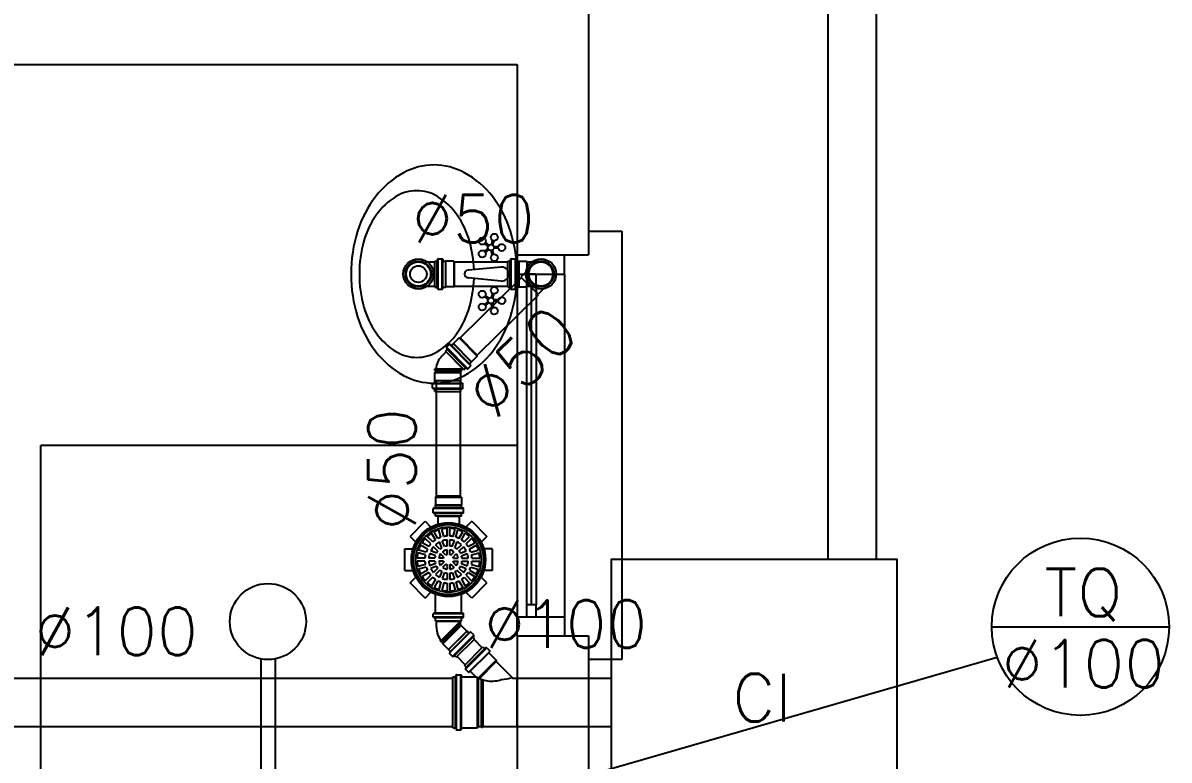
# Model space of a CAD drawing. Extents: x 241 to 398, y 106 to 179.
# Drawn here: x 252.008 to 254.414, y 125.366 to 126.914 of the extents above; entities that cross this region are included whole.
import ezdxf
from ezdxf.enums import TextEntityAlignment as Align

# ---------------------------------------------------------------- set-up
doc = ezdxf.new("R2010")
doc.units = 0
doc.layers.get('0').update_dxf_attribs({"linetype": 'CONTINUOUS'})
for name, color, linetype in [('ALVVISTA', 8, 'CONTINUOUS'), ('COTAS', 7, 'CONTINUOUS'), ('TIGRECAD', 2, 'CONTINUOUS'), ('TINTERNO', 7, 'CONTINUOUS')]:
    doc.layers.add(name, color=color, linetype=linetype)
doc.styles.add('ROMANS', font='romans.shx')

msp = doc.modelspace()

# ---------------------------------------------------------------- linework, layer by layer
for p, q in [((252.9123, 126.414, -3.35), (252.8955, 126.414, -3.35)), ((252.9123, 126.414, -3.35), (252.9123, 126.414, -3.35)), ((252.9123, 126.3598, -3.35), (252.8955, 126.3598, -3.35)), ((252.9237, 126.2527, -3.35), (252.9118, 126.241, -3.35)), ((252.9237, 126.2527, -3.35), (252.9237, 126.2527, -3.35)), ((252.9617, 126.2141, -3.35), (252.9498, 126.2023, -3.35)), ((252.8742, 125.9183, -3.35), (252.8742, 125.9183, -3.35)), ((252.8742, 125.9183, -3.35), (252.8742, 125.9015, -3.35)), ((252.9284, 125.9183, -3.35), (252.9284, 125.9015, -3.35))]:
    msp.add_line(p, q)
at = {"color": 4, "elevation": -3.35}
msp.add_lwpolyline([(253.243, 125.1872), (253.843, 125.1872), (253.843, 125.7872), (253.243, 125.7872)], close=True, dxfattribs=at)
at = {"layer": 'ALVVISTA'}
for p, q in [((253.1952, 128.2619, -3.35), (253.1952, 126.9019, -3.35)), ((253.1952, 126.9019, -3.35), (253.1952, 126.4269, -3.35)), ((251.0452, 126.8269, -3.35), (253.0452, 126.8269, -3.35)), ((253.0452, 126.8269, -3.35), (253.0452, 126.4269, -3.35)), ((253.1952, 126.4769, -3.35), (253.2652, 126.4769, -3.35)), ((253.2652, 126.4769, -3.35), (253.2652, 125.5769, -3.35)), ((252.9771, 126.4505, -3.35), (252.9847, 126.445, -3.35)), ((252.9788, 126.4529, -3.35), (252.9864, 126.4474, -3.35)), ((252.9939, 126.4578, -3.35), (252.991, 126.4489, -3.35)), ((252.9967, 126.4569, -3.35), (252.9938, 126.448, -3.35)), ((252.9771, 126.4347, -3.35), (252.9847, 126.4402, -3.35)), ((252.9788, 126.4323, -3.35), (252.9864, 126.4378, -3.35)), ((252.9939, 126.4274, -3.35), (252.991, 126.4363, -3.35)), ((252.9967, 126.4283, -3.35), (252.9938, 126.4372, -3.35)), ((253.006, 126.4441, -3.35), (252.9967, 126.4441, -3.35)), ((253.006, 126.4412, -3.35), (252.9967, 126.4412, -3.35)), ((253.0452, 126.4269, -3.35), (253.1952, 126.4269, -3.35)), ((253.0452, 126.4269, -3.35), (253.0452, 126.3869, -3.35)), ((253.1452, 126.3869, -3.35), (253.1452, 126.4269, -3.35)), ((253.0119, 126.4016, -3.35), (252.9424, 126.395, -3.35)), ((253.0118, 126.3721, -3.35), (252.9425, 126.3788, -3.35)), ((253.0452, 126.3869, -3.35), (253.0452, 125.6669, -3.35)), ((253.0452, 126.3869, -3.35), (253.1452, 126.3869, -3.35)), ((253.0652, 126.3869, -3.35), (253.0652, 126.3619, -3.35)), ((253.0852, 126.3869, -3.35), (253.0652, 126.3869, -3.35)), ((253.0852, 126.3619, -3.35), (253.0852, 126.3869, -3.35)), ((253.1452, 126.3869, -3.35), (253.1452, 125.6669, -3.35)), ((253.0652, 126.3619, -3.35), (253.0652, 125.6919, -3.35)), ((253.0652, 126.3619, -3.35), (253.0852, 126.3619, -3.35)), ((253.0752, 126.3619, -3.35), (253.0752, 125.6919, -3.35)), ((253.0852, 126.3619, -3.35), (253.0852, 125.6919, -3.35)), ((252.9771, 126.3391, -3.35), (252.9847, 126.3336, -3.35)), ((252.9771, 126.3232, -3.35), (252.9847, 126.3287, -3.35)), ((252.9788, 126.3414, -3.35), (252.9864, 126.3359, -3.35)), ((252.9939, 126.3463, -3.35), (252.991, 126.3375, -3.35)), ((252.9967, 126.3454, -3.35), (252.9938, 126.3366, -3.35)), ((253.006, 126.3326, -3.35), (252.9967, 126.3326, -3.35)), ((253.006, 126.3297, -3.35), (252.9967, 126.3297, -3.35)), ((252.9788, 126.3209, -3.35), (252.9864, 126.3264, -3.35)), ((252.9939, 126.316, -3.35), (252.991, 126.3248, -3.35)), ((252.9967, 126.3169, -3.35), (252.9938, 126.3257, -3.35)), ((252.0452, 125.2269, -3.35), (252.0452, 126.0269, -3.35)), ((253.0452, 126.0269, -3.35), (252.0452, 126.0269, -3.35)), ((253.0852, 125.6919, -3.35), (253.0652, 125.6919, -3.35)), ((253.0652, 125.6919, -3.35), (253.0652, 125.6669, -3.35)), ((253.0852, 125.6669, -3.35), (253.0852, 125.6919, -3.35)), ((253.0452, 125.6269, -3.35), (253.0452, 125.6669, -3.35)), ((253.0452, 125.6669, -3.35), (253.1452, 125.6669, -3.35)), ((253.0652, 125.6669, -3.35), (253.0852, 125.6669, -3.35)), ((253.1452, 125.6669, -3.35), (253.1452, 125.6269, -3.35)), ((253.0452, 125.6269, -3.35), (253.1952, 125.6269, -3.35)), ((253.0452, 125.6269, -3.35), (253.0452, 125.2269, -3.35)), ((253.1952, 125.6269, -3.35), (253.1952, 125.1519, -3.35)), ((252.5074, 125.5769, -3.35), (252.5074, 125.2269, -3.35)), ((252.5374, 125.5769, -3.35), (252.5374, 125.2269, -3.35)), ((253.2652, 125.5769, -3.35), (253.1952, 125.5769, -3.35))]:
    msp.add_line(p, q, dxfattribs=at)
for centre, radius in [((252.9975, 126.4642, -3.35), 0.00738), ((252.9721, 126.456, -3.35), 0.00738), ((252.9905, 126.4426, -3.35), 0.00633), ((253.0132, 126.4426, -3.35), 0.00738), ((252.9721, 126.4292, -3.35), 0.00738), ((252.9975, 126.421, -3.35), 0.00738), ((252.8382, 126.3869, -3.35), 0.0175), ((252.9721, 126.3445, -3.35), 0.00738), ((252.9975, 126.3528, -3.35), 0.00738), ((252.9905, 126.3311, -3.35), 0.00633), ((253.0132, 126.3311, -3.35), 0.00738), ((252.9721, 126.3178, -3.35), 0.00738), ((252.9975, 126.3095, -3.35), 0.00738), ((252.5224, 125.6569, -3.35), 0.08)]:
    msp.add_circle(centre, radius, dxfattribs=at)
for centre, radius, start, end in [((252.871, 126.4821, -3.35), 0.1339, 90, 118.5825), ((252.871, 126.4821, -3.35), 0.1339, 61.4175, 90), ((252.896, 126.4363, -3.35), 0.1861, 118.5825, 142.7552), ((252.8461, 126.4363, -3.35), 0.1861, 37.2448, 61.4175), ((252.9353, 126.4064, -3.35), 0.2355, 142.7552, 162.52), ((252.8608, 126.434, -3.35), 0.1351, 121.0345, 145.4554), ((252.8347, 126.4774, -3.35), 0.0845, 90, 121.0345), ((252.8347, 126.4774, -3.35), 0.0845, 58.9655, 90), ((252.8085, 126.434, -3.35), 0.1351, 34.5446, 58.9655), ((252.8067, 126.4064, -3.35), 0.2355, 17.48, 37.2448), ((252.9021, 126.4055, -3.35), 0.1854, 145.4554, 164.0842), ((252.7672, 126.4055, -3.35), 0.1854, 15.9158, 34.5446), ((252.9972, 126.3869, -3.35), 0.3004, 162.52, 180), ((252.7448, 126.3869, -3.35), 0.3004, 360, 17.48), ((252.9675, 126.3869, -3.35), 0.2533, 164.0842, 180), ((252.7018, 126.3869, -3.35), 0.2533, 2.1022, 15.9158), ((253.0132, 126.3869, -3.35), 0.0148, 264.4166, 95.8913), ((252.9972, 126.3869, -3.35), 0.3004, 180, 197.48), ((252.9675, 126.3869, -3.35), 0.2533, 180, 195.9158), ((252.9432, 126.3869, -3.35), 0.00813, 95.4287, 264.7356), ((252.7018, 126.3869, -3.35), 0.2533, 344.0842, 357.8978), ((252.7448, 126.3869, -3.35), 0.3004, 342.52, 0), ((252.9021, 126.3682, -3.35), 0.1854, 195.9158, 214.5446), ((252.7672, 126.3682, -3.35), 0.1854, 325.4554, 344.0842), ((252.9353, 126.3674, -3.35), 0.2355, 197.48, 217.2448), ((252.8067, 126.3674, -3.35), 0.2355, 322.7552, 342.52), ((252.8608, 126.3398, -3.35), 0.1351, 214.5446, 238.9655), ((252.8085, 126.3398, -3.35), 0.1351, 301.0345, 325.4554), ((252.896, 126.3375, -3.35), 0.1861, 217.2448, 241.4175), ((252.8347, 126.2963, -3.35), 0.0845, 238.9655, 270), ((252.8347, 126.2963, -3.35), 0.0845, 270, 301.0345), ((252.8461, 126.3375, -3.35), 0.1861, 298.5825, 322.7552), ((252.871, 126.2916, -3.35), 0.1339, 241.4175, 270), ((252.871, 126.2916, -3.35), 0.1339, 270, 298.5825)]:
    msp.add_arc(centre, radius, start, end, dxfattribs=at)
at = {"layer": 'COTAS', "color": 1}
for p, q in [((254.0419, 125.6461), (254.4142, 125.6461)), ((252.9952, 125.2769, -3.35), (254.0531, 125.5823))]:
    msp.add_line(p, q, dxfattribs=at)
msp.add_circle((254.228, 125.6461), 0.1862, dxfattribs=at)
at = {"layer": 'TIGRECAD'}
for p, q in [((253.6978, 131.1572, -3.35), (253.6978, 125.7872, -3.35)), ((253.7994, 131.1572, -3.35), (253.7994, 125.7872, -3.35)), ((252.8574, 126.4122, -3.35), (252.8725, 126.4122, -3.35)), ((252.8725, 126.3595, -3.35), (252.8725, 126.4142, -3.35)), ((252.8725, 126.4142, -3.35), (252.8769, 126.4142, -3.35)), ((252.8786, 126.4179, -3.35), (252.8778, 126.415, -3.35)), ((252.8796, 126.4187, -3.35), (252.8884, 126.4187, -3.35)), ((252.8796, 126.3561, -3.35), (252.8796, 126.4177, -3.35)), ((252.8884, 126.3561, -3.35), (252.8884, 126.4177, -3.35)), ((252.8894, 126.4178, -3.35), (252.8896, 126.4151, -3.35)), ((252.8906, 126.4142, -3.35), (252.8953, 126.4142, -3.35)), ((252.8953, 126.4142, -3.35), (252.8955, 126.414, -3.35)), ((252.9123, 126.414, -3.35), (252.914, 126.4122, -3.35)), ((252.914, 126.4122, -3.35), (253.0257, 126.4122, -3.35)), ((252.914, 126.3615, -3.35), (252.914, 126.4122, -3.35)), ((253.0257, 126.3595, -3.35), (253.0257, 126.4142, -3.35)), ((253.0257, 126.4142, -3.35), (253.0301, 126.4142, -3.35)), ((253.0318, 126.4179, -3.35), (253.031, 126.415, -3.35)), ((253.0328, 126.4187, -3.35), (253.0416, 126.4187, -3.35)), ((253.0328, 126.3561, -3.35), (253.0328, 126.4177, -3.35)), ((253.0423, 126.3561, -3.35), (253.0423, 126.4177, -3.35)), ((253.0426, 126.4178, -3.35), (253.0428, 126.4151, -3.35)), ((253.0438, 126.4142, -3.35), (253.0485, 126.4142, -3.35)), ((253.0485, 126.4142, -3.35), (253.0487, 126.414, -3.35)), ((253.0487, 126.414, -3.35), (253.0655, 126.414, -3.35)), ((253.0487, 126.414, -3.35), (253.0487, 126.3597, -3.35)), ((253.0655, 126.414, -3.35), (253.0655, 126.3597, -3.35)), ((253.0655, 126.414, -3.35), (253.0673, 126.4122, -3.35)), ((253.0673, 126.4122, -3.35), (253.0957, 126.4122, -3.35)), ((252.926, 126.2529, -3.35), (253.0548, 126.3796, -3.35)), ((253.0642, 126.3912, -3.35), (253.0535, 126.3805, -3.35)), ((252.8574, 126.3615, -3.35), (252.8725, 126.3615, -3.35)), ((252.8725, 126.3595, -3.35), (252.8769, 126.3595, -3.35)), ((252.8786, 126.3558, -3.35), (252.8778, 126.3588, -3.35)), ((252.8796, 126.3551, -3.35), (252.8884, 126.3551, -3.35)), ((252.8894, 126.356, -3.35), (252.8896, 126.3586, -3.35)), ((252.8906, 126.3595, -3.35), (252.8953, 126.3595, -3.35)), ((252.8953, 126.3595, -3.35), (252.8955, 126.3598, -3.35)), ((252.9123, 126.3598, -3.35), (252.914, 126.3615, -3.35)), ((252.914, 126.3615, -3.35), (253.0257, 126.3615, -3.35)), ((253.0257, 126.3595, -3.35), (253.0301, 126.3595, -3.35)), ((253.0318, 126.3558, -3.35), (253.031, 126.3588, -3.35)), ((253.0328, 126.3551, -3.35), (253.0416, 126.3551, -3.35)), ((253.0426, 126.356, -3.35), (253.0428, 126.3586, -3.35)), ((253.0438, 126.3595, -3.35), (253.0485, 126.3595, -3.35)), ((253.0485, 126.3595, -3.35), (253.0487, 126.3597, -3.35)), ((253.0487, 126.3597, -3.35), (253.0655, 126.3597, -3.35)), ((253.0655, 126.3597, -3.35), (253.0673, 126.3615, -3.35)), ((253.0673, 126.3615, -3.35), (253.0957, 126.3615, -3.35)), ((253.1001, 126.3554, -3.35), (253.0894, 126.3447, -3.35)), ((252.9616, 126.2168, -3.35), (253.0903, 126.3435, -3.35)), ((252.897, 126.232, -3.35), (252.8985, 126.2293, -3.35)), ((252.8971, 126.2332, -3.35), (252.9034, 126.2393, -3.35)), ((252.941, 126.1885, -3.35), (252.8978, 126.2325, -3.35)), ((252.9473, 126.1947, -3.35), (252.9041, 126.2386, -3.35)), ((252.9047, 126.2394, -3.35), (252.9067, 126.2377, -3.35)), ((252.9081, 126.2377, -3.35), (252.9114, 126.241, -3.35)), ((252.9114, 126.241, -3.35), (252.9118, 126.241, -3.35)), ((252.9237, 126.2527, -3.35), (252.9262, 126.2527, -3.35)), ((252.9617, 126.2166, -3.35), (252.9262, 126.2527, -3.35)), ((252.8876, 126.2147, -3.35), (252.8965, 126.2235, -3.35)), ((252.8952, 126.225, -3.35), (252.8983, 126.2281, -3.35)), ((252.9336, 126.186, -3.35), (252.8952, 126.225, -3.35)), ((252.9617, 126.2141, -3.35), (252.9617, 126.2166, -3.35)), ((252.8745, 126.1877, -3.35), (252.873, 126.1876, -3.35)), ((252.873, 126.1846, -3.35), (252.873, 126.1876, -3.35)), ((252.873, 126.1876, -3.35), (252.9294, 126.1876, -3.35)), ((252.8745, 126.1845, -3.35), (252.873, 126.1846, -3.35)), ((252.873, 126.1846, -3.35), (252.9265, 126.1846, -3.35)), ((252.8745, 126.1819, -3.35), (252.8745, 126.1845, -3.35)), ((252.9265, 126.1846, -3.35), (252.9294, 126.1876, -3.35)), ((252.9265, 126.1846, -3.35), (252.9292, 126.1845, -3.35)), ((252.9266, 126.1819, -3.35), (252.9323, 126.1876, -3.35)), ((252.9294, 126.1876, -3.35), (252.9322, 126.1877, -3.35)), ((252.9336, 126.186, -3.35), (252.9367, 126.1891, -3.35)), ((252.9405, 126.1877, -3.35), (252.9379, 126.1892, -3.35)), ((252.9417, 126.1878, -3.35), (252.948, 126.194, -3.35)), ((252.9464, 126.1987, -3.35), (252.9498, 126.202, -3.35)), ((252.948, 126.1953, -3.35), (252.9464, 126.1974, -3.35)), ((252.9498, 126.202, -3.35), (252.9498, 126.2023, -3.35)), ((252.8725, 126.1631, -3.35), (252.8727, 126.1633, -3.35)), ((252.8725, 126.1584, -3.35), (252.8725, 126.1631, -3.35)), ((252.8727, 126.1801, -3.35), (252.8745, 126.1819, -3.35)), ((252.8727, 126.1633, -3.35), (252.8727, 126.1801, -3.35)), ((252.8727, 126.1801, -3.35), (252.927, 126.1801, -3.35)), ((252.8759, 125.92, -3.35), (252.8759, 126.1637, -3.35)), ((252.927, 126.1801, -3.35), (252.9266, 126.1805, -3.35)), ((252.9266, 125.92, -3.35), (252.9266, 126.1637, -3.35)), ((252.927, 126.1633, -3.35), (252.927, 126.1801, -3.35)), ((252.9272, 126.1631, -3.35), (252.927, 126.1633, -3.35)), ((252.9272, 126.1584, -3.35), (252.9272, 126.1631, -3.35)), ((252.868, 126.1474, -3.35), (252.868, 126.1562, -3.35)), ((252.8688, 126.1465, -3.35), (252.8717, 126.1457, -3.35)), ((252.8689, 126.1572, -3.35), (252.8715, 126.1574, -3.35)), ((252.869, 126.1569, -3.35), (252.9306, 126.1569, -3.35)), ((252.869, 126.1474, -3.35), (252.9306, 126.1474, -3.35)), ((252.8725, 126.1404, -3.35), (252.8725, 126.1447, -3.35)), ((252.8725, 126.1404, -3.35), (252.9272, 126.1404, -3.35)), ((252.9272, 126.1404, -3.35), (252.9272, 126.1447, -3.35)), ((252.9309, 126.1465, -3.35), (252.9279, 126.1457, -3.35)), ((252.9307, 126.1572, -3.35), (252.9281, 126.1574, -3.35)), ((252.9316, 126.1474, -3.35), (252.9316, 126.1562, -3.35)), ((252.8742, 125.9183, -3.35), (252.8759, 125.92, -3.35)), ((252.9266, 125.92, -3.35), (252.8759, 125.92, -3.35)), ((252.9284, 125.9183, -3.35), (252.9266, 125.92, -3.35)), ((252.8695, 125.8856, -3.35), (252.8695, 125.8944, -3.35)), ((252.8704, 125.8954, -3.35), (252.873, 125.8956, -3.35)), ((252.9321, 125.8944, -3.35), (252.8705, 125.8944, -3.35)), ((252.8739, 125.9013, -3.35), (252.8742, 125.9015, -3.35)), ((252.8739, 125.8966, -3.35), (252.8739, 125.9013, -3.35)), ((252.9286, 125.9013, -3.35), (252.9284, 125.9015, -3.35)), ((252.9286, 125.8966, -3.35), (252.9286, 125.9013, -3.35)), ((252.9322, 125.8954, -3.35), (252.9295, 125.8956, -3.35)), ((252.9331, 125.8856, -3.35), (252.9331, 125.8944, -3.35)), ((252.8702, 125.8847, -3.35), (252.8732, 125.8839, -3.35)), ((252.9321, 125.8856, -3.35), (252.8705, 125.8856, -3.35)), ((252.8739, 125.8785, -3.35), (252.8739, 125.8829, -3.35)), ((252.9286, 125.8785, -3.35), (252.8739, 125.8785, -3.35)), ((252.8788, 125.8785, -3.35), (252.9238, 125.8785, -3.35)), ((252.8788, 125.8785, -3.35), (252.8788, 125.8614, -3.35)), ((252.9238, 125.8785, -3.35), (252.9238, 125.8614, -3.35)), ((252.9286, 125.8785, -3.35), (252.9286, 125.8829, -3.35)), ((252.9323, 125.8847, -3.35), (252.9294, 125.8839, -3.35)), ((252.8207, 125.8358, -3.35), (252.8525, 125.8676, -3.35)), ((252.8525, 125.8676, -3.35), (252.8646, 125.8555, -3.35)), ((252.9501, 125.8676, -3.35), (252.938, 125.8555, -3.35)), ((252.9501, 125.8676, -3.35), (252.9819, 125.8358, -3.35)), ((252.8207, 125.8358, -3.35), (252.8328, 125.8237, -3.35)), ((252.9819, 125.8358, -3.35), (252.9698, 125.8237, -3.35)), ((252.8098, 125.7645, -3.35), (252.8098, 125.8095, -3.35)), ((252.8098, 125.8095, -3.35), (252.8269, 125.8095, -3.35)), ((252.9928, 125.8095, -3.35), (252.9757, 125.8095, -3.35)), ((252.9928, 125.8095, -3.35), (252.9928, 125.7645, -3.35)), ((252.8098, 125.7645, -3.35), (252.8269, 125.7645, -3.35)), ((252.8207, 125.7382, -3.35), (252.8328, 125.7504, -3.35)), ((252.9819, 125.7382, -3.35), (252.9698, 125.7504, -3.35)), ((252.9928, 125.7645, -3.35), (252.9757, 125.7645, -3.35)), ((252.8525, 125.7064, -3.35), (252.8207, 125.7382, -3.35)), ((252.9819, 125.7382, -3.35), (252.9501, 125.7064, -3.35)), ((252.8525, 125.7064, -3.35), (252.8646, 125.7185, -3.35)), ((252.8739, 125.6756, -3.35), (252.8739, 125.7143, -3.35)), ((252.9286, 125.6756, -3.35), (252.9286, 125.7143, -3.35)), ((252.9501, 125.7064, -3.35), (252.938, 125.7185, -3.35)), ((252.8695, 125.6665, -3.35), (252.8695, 125.6734, -3.35)), ((252.8739, 125.6645, -3.35), (252.8702, 125.6655, -3.35)), ((252.873, 125.6746, -3.35), (252.8704, 125.6744, -3.35)), ((252.9321, 125.6734, -3.35), (252.8705, 125.6734, -3.35)), ((252.9321, 125.6665, -3.35), (252.8705, 125.6665, -3.35)), ((252.8739, 125.6575, -3.35), (252.8739, 125.6645, -3.35)), ((252.8739, 125.6575, -3.35), (252.9286, 125.6575, -3.35)), ((252.8759, 125.6451, -3.35), (252.8759, 125.6575, -3.35)), ((252.8847, 125.6156, -3.35), (252.9246, 125.6555, -3.35)), ((252.9246, 125.6555, -3.35), (252.9265, 125.6575, -3.35)), ((252.9246, 125.6513, -3.35), (252.9246, 125.6555, -3.35)), ((252.9266, 125.6495, -3.35), (252.9266, 125.6575, -3.35)), ((252.9286, 125.6645, -3.35), (252.9323, 125.6655, -3.35)), ((252.9286, 125.6575, -3.35), (252.9286, 125.6645, -3.35)), ((252.9295, 125.6746, -3.35), (252.9322, 125.6744, -3.35)), ((252.9331, 125.6665, -3.35), (252.9331, 125.6734, -3.35)), ((252.8868, 125.6135, -3.35), (252.9246, 125.6513, -3.35)), ((252.8898, 125.6101, -3.35), (252.9282, 125.6485, -3.35)), ((252.9036, 125.5911, -3.35), (252.9471, 125.6347, -3.35)), ((252.9246, 125.6513, -3.35), (252.9266, 125.6532, -3.35)), ((252.9282, 125.6485, -3.35), (252.9276, 125.6485, -3.35)), ((252.94, 125.6366, -3.35), (252.9282, 125.6485, -3.35)), ((252.9403, 125.6366, -3.35), (252.94, 125.6366, -3.35)), ((252.9436, 125.6333, -3.35), (252.9403, 125.6366, -3.35)), ((252.947, 125.6349, -3.35), (252.945, 125.6332, -3.35)), ((252.9545, 125.6287, -3.35), (252.9483, 125.6348, -3.35)), ((252.8857, 125.6167, -3.35), (252.8847, 125.6156, -3.35)), ((252.8868, 125.6135, -3.35), (252.8847, 125.6156, -3.35)), ((252.8879, 125.6144, -3.35), (252.8868, 125.6135, -3.35)), ((252.8898, 125.6126, -3.35), (252.8879, 125.6144, -3.35)), ((252.8898, 125.6101, -3.35), (252.8898, 125.6126, -3.35)), ((252.9016, 125.5982, -3.35), (252.8898, 125.6101, -3.35)), ((252.9103, 125.5844, -3.35), (252.9538, 125.6279, -3.35)), ((252.9177, 125.5818, -3.35), (252.9564, 125.6205, -3.35)), ((252.9547, 125.6274, -3.35), (252.9532, 125.6248, -3.35)), ((252.9564, 125.6205, -3.35), (252.9533, 125.6236, -3.35)), ((252.9551, 125.6192, -3.35), (252.9723, 125.602, -3.35)), ((252.9016, 125.5979, -3.35), (252.9016, 125.5982, -3.35)), ((252.9049, 125.5946, -3.35), (252.9016, 125.5979, -3.35)), ((252.9033, 125.5912, -3.35), (252.905, 125.5932, -3.35)), ((252.9096, 125.5837, -3.35), (252.9034, 125.5899, -3.35)), ((252.9108, 125.5835, -3.35), (252.9134, 125.5851, -3.35)), ((252.9177, 125.5818, -3.35), (252.9146, 125.5849, -3.35)), ((252.9193, 125.5834, -3.35), (252.9364, 125.5662, -3.35)), ((252.935, 125.5648, -3.35), (252.9737, 125.6035, -3.35)), ((252.9376, 125.5573, -3.35), (252.9812, 125.6009, -3.35)), ((252.9443, 125.5506, -3.35), (252.9879, 125.5942, -3.35)), ((252.9737, 125.6035, -3.35), (252.9768, 125.6004, -3.35)), ((252.9807, 125.6018, -3.35), (252.978, 125.6002, -3.35)), ((252.9819, 125.6016, -3.35), (252.9881, 125.5954, -3.35)), ((252.9881, 125.5941, -3.35), (252.9864, 125.592, -3.35)), ((252.9865, 125.5907, -3.35), (253.0017, 125.5755, -3.35)), ((252.935, 125.5648, -3.35), (252.9381, 125.5617, -3.35)), ((252.9367, 125.5578, -3.35), (252.9383, 125.5605, -3.35)), ((253.0017, 125.5755, -3.35), (252.964, 125.5378, -3.35)), ((253.0017, 125.5755, -3.35), (253.0017, 125.5727, -3.35)), ((253.0017, 125.5727, -3.35), (253.0363, 125.538, -3.35)), ((251.6535, 125.538, -3.35), (252.9107, 125.538, -3.35)), ((252.9107, 125.434, -3.35), (252.9107, 125.5405, -3.35)), ((252.9107, 125.5405, -3.35), (252.9152, 125.5405, -3.35)), ((252.9169, 125.5442, -3.35), (252.9162, 125.5412, -3.35)), ((252.9179, 125.5449, -3.35), (252.9274, 125.5449, -3.35)), ((252.9179, 125.4306, -3.35), (252.9179, 125.5439, -3.35)), ((252.9274, 125.4306, -3.35), (252.9274, 125.5439, -3.35)), ((252.9284, 125.544, -3.35), (252.9286, 125.5414, -3.35)), ((252.9296, 125.5405, -3.35), (252.9569, 125.5405, -3.35)), ((252.9369, 125.5566, -3.35), (252.9431, 125.5504, -3.35)), ((252.9444, 125.5504, -3.35), (252.9465, 125.5521, -3.35)), ((252.9478, 125.552, -3.35), (252.9576, 125.5422, -3.35)), ((252.9614, 125.539, -3.35), (252.9614, 125.434, -3.35)), ((252.9701, 125.5352, -3.35), (252.9701, 125.4364, -3.35)), ((252.9702, 125.5352, -3.35), (252.9702, 125.4349, -3.35)), ((252.9731, 125.5342, -3.35), (252.9731, 125.4349, -3.35)), ((252.9733, 125.5341, -3.35), (252.9733, 125.4364, -3.35)), ((253.0363, 125.538, -3.35), (253.0452, 125.538, -3.35)), ((253.0452, 125.538, -3.35), (253.243, 125.538, -3.35)), ((251.6535, 125.4364, -3.35), (252.9107, 125.4364, -3.35)), ((252.9107, 125.434, -3.35), (252.9152, 125.434, -3.35)), ((252.9169, 125.4303, -3.35), (252.9162, 125.4333, -3.35)), ((252.9179, 125.4296, -3.35), (252.9274, 125.4296, -3.35)), ((252.9284, 125.4305, -3.35), (252.9286, 125.4331, -3.35)), ((252.9296, 125.434, -3.35), (252.9614, 125.434, -3.35)), ((252.9614, 125.434, -3.35), (252.9639, 125.4364, -3.35)), ((252.9639, 125.4364, -3.35), (252.9701, 125.4364, -3.35)), ((252.9701, 125.4364, -3.35), (252.9702, 125.4349, -3.35)), ((252.9702, 125.4349, -3.35), (252.9731, 125.4349, -3.35)), ((252.9733, 125.4364, -3.35), (252.9731, 125.4349, -3.35)), ((252.9733, 125.4364, -3.35), (253.0452, 125.4364, -3.35)), ((253.0452, 125.4364, -3.35), (253.243, 125.4364, -3.35))]:
    msp.add_line(p, q, dxfattribs=at)
at = {"layer": 'TIGRECAD', "elevation": -3.35}
msp.add_lwpolyline([(253.0355, 125.5385, -0.013476), (253.0123, 125.5343, -0.106485), (252.9841, 125.5315, -0.09207), (252.9578, 125.541, -0.112954)], format="xyb", dxfattribs=at)
at = {"layer": 'TIGRECAD'}
for centre, radius in [((252.8382, 126.3869, -3.35), 0.0318), ((252.8382, 126.3869, -3.35), 0.0274), ((253.0957, 126.3869, -3.35), 0.0318), ((253.0957, 126.3869, -3.35), 0.0274), ((252.9013, 125.787, -3.35), 0.0777)]:
    msp.add_circle(centre, radius, dxfattribs=at)
for centre, radius, start, end in [((252.8769, 126.4152, -3.35), 0.001, 270, 345), ((252.8796, 126.4177, -3.35), 0.001, 90, 165), ((252.8884, 126.4177, -3.35), 0.001, 5, 90), ((252.8906, 126.4152, -3.35), 0.001, 185, 270), ((253.0301, 126.4152, -3.35), 0.001, 270, 345), ((253.0328, 126.4177, -3.35), 0.001, 90, 165), ((253.0416, 126.4177, -3.35), 0.001, 5, 90), ((253.0438, 126.4152, -3.35), 0.001, 185, 270), ((253.0957, 126.3869, -3.35), 0.0254, 270, 90), ((252.8769, 126.3585, -3.35), 0.001, 15, 90), ((252.8796, 126.3561, -3.35), 0.001, 195, 270), ((252.8884, 126.3561, -3.35), 0.001, 270, 355), ((252.8906, 126.3585, -3.35), 0.001, 90, 175), ((253.0301, 126.3585, -3.35), 0.001, 15, 90), ((253.0328, 126.3561, -3.35), 0.001, 195, 270), ((253.0416, 126.3561, -3.35), 0.001, 270, 355), ((253.0438, 126.3585, -3.35), 0.001, 90, 175), ((252.8978, 126.2325, -3.35), 0.001, 134.5305, 209.5305), ((252.9041, 126.2386, -3.35), 0.001, 49.5305, 134.5305), ((252.9074, 126.2384, -3.35), 0.001, 229.5305, 314.5305), ((252.9214, 126.1815, -3.35), 0.0473, 135.4442, 172.3977), ((252.8976, 126.2288, -3.35), 0.001, 314.5305, 29.5305), ((252.9374, 126.1884, -3.35), 0.001, 59.5305, 134.5305), ((252.941, 126.1885, -3.35), 0.001, 239.5305, 314.5305), ((252.9471, 126.198, -3.35), 0.001, 134.5305, 219.5305), ((252.9473, 126.1947, -3.35), 0.001, 314.5305, 39.5305), ((252.9273, 126.1812, -3.35), 0.001, 135, 225), ((252.869, 126.1562, -3.35), 0.001, 95, 180), ((252.869, 126.1474, -3.35), 0.001, 180, 255), ((252.8715, 126.1584, -3.35), 0.001, 275, 360), ((252.8715, 126.1447, -3.35), 0.001, 360, 75), ((252.9282, 126.1584, -3.35), 0.001, 180, 265), ((252.9282, 126.1447, -3.35), 0.001, 105, 180), ((252.9306, 126.1562, -3.35), 0.001, 360, 85), ((252.9306, 126.1474, -3.35), 0.001, 285, 360), ((252.8705, 125.8944, -3.35), 0.001, 95, 180), ((252.8729, 125.8966, -3.35), 0.001, 275, 0), ((252.9296, 125.8966, -3.35), 0.001, 180, 265), ((252.9321, 125.8944, -3.35), 0.001, 0, 85), ((252.8705, 125.8856, -3.35), 0.001, 180, 255), ((252.8729, 125.8829, -3.35), 0.001, 0, 75), ((252.9296, 125.8829, -3.35), 0.001, 105, 180), ((252.9321, 125.8856, -3.35), 0.001, 285, 360), ((252.8705, 125.6734, -3.35), 0.001, 95, 180), ((252.8705, 125.6665, -3.35), 0.001, 180, 255), ((252.8729, 125.6756, -3.35), 0.001, 275, 0), ((252.8729, 125.6638, -3.35), 0.001, 0, 75), ((252.9296, 125.6756, -3.35), 0.001, 180, 265), ((252.9296, 125.6638, -3.35), 0.001, 105, 180), ((252.9321, 125.6734, -3.35), 0.001, 0, 85), ((252.9321, 125.6665, -3.35), 0.001, 285, 0), ((252.9232, 125.6455, -3.35), 0.0473, 180.4442, 217.3977), ((252.9276, 125.6495, -3.35), 0.001, 180, 270), ((252.9443, 125.634, -3.35), 0.001, 225, 310), ((252.9476, 125.6341, -3.35), 0.001, 45, 130), ((252.954, 125.6243, -3.35), 0.001, 150, 225), ((252.9538, 125.6279, -3.35), 0.001, 330, 45), ((252.9041, 125.5906, -3.35), 0.001, 140, 225), ((252.9042, 125.5939, -3.35), 0.001, 320, 45), ((252.9103, 125.5844, -3.35), 0.001, 225, 300), ((252.9139, 125.5842, -3.35), 0.001, 45, 120), ((252.9775, 125.6011, -3.35), 0.001, 225, 300), ((252.9812, 125.6009, -3.35), 0.001, 45, 120), ((252.9872, 125.5914, -3.35), 0.001, 140, 225), ((252.9874, 125.5947, -3.35), 0.001, 320, 45), ((252.9376, 125.5573, -3.35), 0.001, 150, 225), ((252.9374, 125.561, -3.35), 0.001, 330, 45), ((252.9152, 125.5415, -3.35), 0.001, 270, 345), ((252.9179, 125.5439, -3.35), 0.001, 90, 165), ((252.9274, 125.5439, -3.35), 0.001, 5, 90), ((252.9296, 125.5415, -3.35), 0.001, 185, 270), ((252.9438, 125.5511, -3.35), 0.001, 225, 310), ((252.9471, 125.5513, -3.35), 0.001, 45, 130), ((252.9569, 125.5415, -3.35), 0.001, 270, 45), ((253.0363, 125.539, -3.35), 0.001, 214.2682, 270), ((252.9152, 125.433, -3.35), 0.001, 15, 90), ((252.9179, 125.4306, -3.35), 0.001, 195, 270), ((252.9274, 125.4306, -3.35), 0.001, 270, 355), ((252.9296, 125.433, -3.35), 0.001, 90, 175)]:
    msp.add_arc(centre, radius, start, end, dxfattribs=at)
at = {"layer": 'TINTERNO'}
for p, q in [((252.8725, 126.3615, -3.35), (252.8725, 126.4122, -3.35)), ((252.8776, 126.3595, -3.35), (252.8776, 126.4142, -3.35)), ((252.8897, 126.3595, -3.35), (252.8897, 126.4142, -3.35)), ((252.8953, 126.4142, -3.35), (252.8953, 126.3595, -3.35)), ((252.8955, 126.3598, -3.35), (252.8955, 126.414, -3.35)), ((252.9123, 126.414, -3.35), (252.9123, 126.3598, -3.35)), ((253.0308, 126.3595, -3.35), (253.0308, 126.4142, -3.35)), ((253.0429, 126.3595, -3.35), (253.0429, 126.4142, -3.35)), ((253.0485, 126.4142, -3.35), (253.0485, 126.3595, -3.35)), ((253.0673, 126.4122, -3.35), (253.0673, 126.3615, -3.35)), ((253.0535, 126.3805, -3.35), (253.0894, 126.3447, -3.35)), ((252.9458, 126.1981, -3.35), (252.9074, 126.2371, -3.35)), ((252.9114, 126.241, -3.35), (252.9498, 126.202, -3.35)), ((252.9498, 126.2023, -3.35), (252.9118, 126.241, -3.35)), ((252.9237, 126.2527, -3.35), (252.9617, 126.2141, -3.35)), ((252.9323, 126.1876, -3.35), (252.8965, 126.2235, -3.35)), ((252.9372, 126.1896, -3.35), (252.8988, 126.2286, -3.35)), ((252.8745, 126.1877, -3.35), (252.9322, 126.1877, -3.35)), ((252.8745, 126.1845, -3.35), (252.9292, 126.1845, -3.35)), ((252.8725, 126.1631, -3.35), (252.9272, 126.1631, -3.35)), ((252.8727, 126.1633, -3.35), (252.927, 126.1633, -3.35)), ((252.8745, 126.1819, -3.35), (252.9266, 126.1819, -3.35)), ((252.8725, 126.1575, -3.35), (252.9272, 126.1575, -3.35)), ((252.8725, 126.1455, -3.35), (252.9272, 126.1455, -3.35)), ((252.8742, 125.9183, -3.35), (252.9284, 125.9183, -3.35)), ((252.8739, 125.9013, -3.35), (252.9286, 125.9013, -3.35)), ((252.9286, 125.8957, -3.35), (252.8739, 125.8957, -3.35)), ((252.9284, 125.9015, -3.35), (252.8742, 125.9015, -3.35)), ((252.9286, 125.8837, -3.35), (252.8739, 125.8837, -3.35)), ((252.8856, 125.834, -3.35), (252.8814, 125.8498, -3.35)), ((252.8914, 125.8355, -3.35), (252.8872, 125.8513, -3.35)), ((252.8983, 125.8364, -3.35), (252.8983, 125.8528, -3.35)), ((252.9043, 125.8364, -3.35), (252.9043, 125.8528, -3.35)), ((252.9112, 125.8355, -3.35), (252.9154, 125.8513, -3.35)), ((252.917, 125.834, -3.35), (252.9212, 125.8498, -3.35)), ((252.86, 125.8143, -3.35), (252.8459, 125.8225, -3.35)), ((252.8642, 125.8199, -3.35), (252.8527, 125.8314, -3.35)), ((252.8685, 125.8241, -3.35), (252.8569, 125.8356, -3.35)), ((252.874, 125.8283, -3.35), (252.8658, 125.8425, -3.35)), ((252.8792, 125.8313, -3.35), (252.871, 125.8455, -3.35)), ((252.8877, 125.8121, -3.35), (252.8827, 125.8241, -3.35)), ((252.8932, 125.8144, -3.35), (252.8882, 125.8264, -3.35)), ((252.8983, 125.8154, -3.35), (252.8983, 125.8284, -3.35)), ((252.9043, 125.8154, -3.35), (252.9043, 125.8284, -3.35)), ((252.9094, 125.8144, -3.35), (252.9143, 125.8264, -3.35)), ((252.9149, 125.8121, -3.35), (252.9199, 125.8241, -3.35)), ((252.9234, 125.8313, -3.35), (252.9315, 125.8455, -3.35)), ((252.9286, 125.8283, -3.35), (252.9367, 125.8425, -3.35)), ((252.9341, 125.8241, -3.35), (252.9456, 125.8356, -3.35)), ((252.9383, 125.8199, -3.35), (252.9499, 125.8314, -3.35)), ((252.9426, 125.8143, -3.35), (252.9567, 125.8225, -3.35)), ((252.8528, 125.7969, -3.35), (252.837, 125.8012, -3.35)), ((252.8543, 125.8027, -3.35), (252.8386, 125.8069, -3.35)), ((252.857, 125.8091, -3.35), (252.8429, 125.8173, -3.35)), ((252.8739, 125.7951, -3.35), (252.8619, 125.8001, -3.35)), ((252.8762, 125.8007, -3.35), (252.8642, 125.8056, -3.35)), ((252.8791, 125.805, -3.35), (252.8699, 125.8142, -3.35)), ((252.8834, 125.8092, -3.35), (252.8741, 125.8184, -3.35)), ((252.8917, 125.7924, -3.35), (252.8848, 125.7993, -3.35)), ((252.8959, 125.7966, -3.35), (252.8891, 125.8035, -3.35)), ((252.8983, 125.7976, -3.35), (252.8983, 125.8073, -3.35)), ((252.9043, 125.7976, -3.35), (252.9043, 125.8073, -3.35)), ((252.9066, 125.7966, -3.35), (252.9135, 125.8035, -3.35)), ((252.9109, 125.7924, -3.35), (252.9177, 125.7993, -3.35)), ((252.9192, 125.8092, -3.35), (252.9284, 125.8184, -3.35)), ((252.9234, 125.805, -3.35), (252.9327, 125.8142, -3.35)), ((252.9263, 125.8007, -3.35), (252.9384, 125.8056, -3.35)), ((252.9286, 125.7951, -3.35), (252.9407, 125.8001, -3.35)), ((252.9456, 125.8091, -3.35), (252.9597, 125.8173, -3.35)), ((252.9482, 125.8027, -3.35), (252.964, 125.8069, -3.35)), ((252.9498, 125.7969, -3.35), (252.9655, 125.8012, -3.35)), ((252.8519, 125.79, -3.35), (252.8355, 125.79, -3.35)), ((252.8519, 125.784, -3.35), (252.8355, 125.784, -3.35)), ((252.8528, 125.7771, -3.35), (252.837, 125.7729, -3.35)), ((252.8729, 125.79, -3.35), (252.8599, 125.79, -3.35)), ((252.8729, 125.784, -3.35), (252.8599, 125.784, -3.35)), ((252.8739, 125.779, -3.35), (252.8619, 125.774, -3.35)), ((252.8907, 125.79, -3.35), (252.881, 125.79, -3.35)), ((252.8907, 125.784, -3.35), (252.881, 125.784, -3.35)), ((252.8917, 125.7817, -3.35), (252.8848, 125.7748, -3.35)), ((252.8959, 125.7774, -3.35), (252.8891, 125.7706, -3.35)), ((252.8983, 125.7765, -3.35), (252.8983, 125.7668, -3.35)), ((252.9043, 125.7765, -3.35), (252.9043, 125.7668, -3.35)), ((252.9066, 125.7774, -3.35), (252.9135, 125.7706, -3.35)), ((252.9109, 125.7817, -3.35), (252.9177, 125.7748, -3.35)), ((252.9119, 125.79, -3.35), (252.9216, 125.79, -3.35)), ((252.9119, 125.784, -3.35), (252.9216, 125.784, -3.35)), ((252.9286, 125.779, -3.35), (252.9407, 125.774, -3.35)), ((252.9296, 125.79, -3.35), (252.9427, 125.79, -3.35)), ((252.9296, 125.784, -3.35), (252.9427, 125.784, -3.35)), ((252.9498, 125.7771, -3.35), (252.9655, 125.7729, -3.35)), ((252.9507, 125.79, -3.35), (252.967, 125.79, -3.35)), ((252.9507, 125.784, -3.35), (252.967, 125.784, -3.35)), ((252.8543, 125.7714, -3.35), (252.8386, 125.7671, -3.35)), ((252.857, 125.7649, -3.35), (252.8429, 125.7568, -3.35)), ((252.86, 125.7597, -3.35), (252.8459, 125.7516, -3.35)), ((252.8642, 125.7542, -3.35), (252.8527, 125.7427, -3.35)), ((252.8685, 125.75, -3.35), (252.8569, 125.7384, -3.35)), ((252.8762, 125.7734, -3.35), (252.8642, 125.7684, -3.35)), ((252.8791, 125.7691, -3.35), (252.8699, 125.7599, -3.35)), ((252.8834, 125.7649, -3.35), (252.8741, 125.7556, -3.35)), ((252.8877, 125.762, -3.35), (252.8827, 125.7499, -3.35)), ((252.8932, 125.7597, -3.35), (252.8882, 125.7476, -3.35)), ((252.8983, 125.7587, -3.35), (252.8983, 125.7456, -3.35)), ((252.9043, 125.7587, -3.35), (252.9043, 125.7456, -3.35)), ((252.9094, 125.7597, -3.35), (252.9143, 125.7476, -3.35)), ((252.9149, 125.762, -3.35), (252.9199, 125.7499, -3.35)), ((252.9192, 125.7649, -3.35), (252.9284, 125.7556, -3.35)), ((252.9234, 125.7691, -3.35), (252.9327, 125.7599, -3.35)), ((252.9263, 125.7734, -3.35), (252.9384, 125.7684, -3.35)), ((252.9341, 125.75, -3.35), (252.9456, 125.7384, -3.35)), ((252.9383, 125.7542, -3.35), (252.9499, 125.7427, -3.35)), ((252.9426, 125.7597, -3.35), (252.9567, 125.7516, -3.35)), ((252.9456, 125.7649, -3.35), (252.9597, 125.7568, -3.35)), ((252.9482, 125.7714, -3.35), (252.964, 125.7671, -3.35)), ((252.874, 125.7457, -3.35), (252.8658, 125.7316, -3.35)), ((252.8792, 125.7427, -3.35), (252.871, 125.7286, -3.35)), ((252.8856, 125.7401, -3.35), (252.8814, 125.7243, -3.35)), ((252.8914, 125.7385, -3.35), (252.8872, 125.7228, -3.35)), ((252.8983, 125.7376, -3.35), (252.8983, 125.7213, -3.35)), ((252.9043, 125.7376, -3.35), (252.9043, 125.7213, -3.35)), ((252.9112, 125.7385, -3.35), (252.9154, 125.7228, -3.35)), ((252.917, 125.7401, -3.35), (252.9212, 125.7243, -3.35)), ((252.9234, 125.7427, -3.35), (252.9315, 125.7286, -3.35)), ((252.9286, 125.7457, -3.35), (252.9367, 125.7316, -3.35)), ((252.9286, 125.6747, -3.35), (252.8739, 125.6747, -3.35)), ((252.9286, 125.6645, -3.35), (252.8739, 125.6645, -3.35)), ((252.9266, 125.6575, -3.35), (252.8759, 125.6575, -3.35)), ((252.8857, 125.6167, -3.35), (252.9265, 125.6575, -3.35)), ((252.8879, 125.6144, -3.35), (252.9266, 125.6532, -3.35)), ((252.8898, 125.6126, -3.35), (252.9266, 125.6495, -3.35)), ((252.9016, 125.5982, -3.35), (252.94, 125.6366, -3.35)), ((252.9016, 125.5979, -3.35), (252.9403, 125.6366, -3.35)), ((252.9056, 125.5939, -3.35), (252.9443, 125.6326, -3.35)), ((252.9141, 125.5854, -3.35), (252.9528, 125.6241, -3.35)), ((252.9387, 125.5612, -3.35), (252.9773, 125.5998, -3.35)), ((252.9472, 125.5527, -3.35), (252.9858, 125.5913, -3.35)), ((252.9659, 125.5369, -3.35), (253.0017, 125.5727, -3.35)), ((252.916, 125.434, -3.35), (252.916, 125.5405, -3.35)), ((252.9287, 125.434, -3.35), (252.9287, 125.5405, -3.35)), ((252.9639, 125.5378, -3.35), (252.9639, 125.4364, -3.35)), ((253.0452, 125.4364, -3.35), (253.0452, 125.538, -3.35))]:
    msp.add_line(p, q, dxfattribs=at)
for centre, radius in [((252.8382, 126.3869, -3.35), 0.0256), ((253.0957, 126.3869, -3.35), 0.0256), ((252.9013, 125.787, -3.35), 0.0777), ((252.9013, 125.787, -3.35), 0.0755), ((252.9013, 125.787, -3.35), 0.0754), ((252.9013, 125.787, -3.35), 0.0735), ((252.9013, 125.787, -3.35), 0.0686)]:
    msp.add_circle(centre, radius, dxfattribs=at)
for radius, start, end in [(0.0658, 107.6132, 117.3868), (0.0658, 92.6132, 102.3868), (0.0658, 77.6132, 87.3868), (0.0658, 62.6132, 72.3868), (0.0658, 137.6132, 147.3868), (0.0658, 122.6132, 132.3868), (0.0495, 123.4746, 131.5254), (0.0415, 116.6455, 130.8545), (0.0495, 108.4746, 116.5254), (0.0415, 94.1455, 108.3545), (0.0495, 93.4746, 101.5254), (0.0495, 78.4746, 86.5254), (0.0415, 71.6455, 85.8545), (0.0495, 63.4746, 71.5254), (0.0415, 49.1455, 63.3545), (0.0495, 48.4746, 56.5254), (0.0658, 47.6132, 57.3868), (0.0658, 32.6132, 42.3868), (0.0658, 167.6132, 177.3868), (0.0658, 152.6132, 162.3868), (0.0495, 153.4746, 161.5254), (0.0415, 161.6455, 175.8545), (0.0495, 138.4746, 146.5254), (0.0415, 139.1455, 153.3545), (0.0285, 141.0423, 151.4577), (0.0205, 143.415, 171.585), (0.0285, 118.5423, 128.9577), (0.0205, 98.415, 126.585), (0.0285, 96.0423, 106.4577), (0.0285, 73.5423, 83.9577), (0.0205, 53.415, 81.585), (0.0285, 51.0423, 61.4577), (0.0205, 8.415, 36.585), (0.0285, 28.5423, 38.9577), (0.0415, 26.6455, 40.8545), (0.0495, 33.4746, 41.5254), (0.0415, 4.1455, 18.3545), (0.0495, 18.4746, 26.5254), (0.0658, 17.6132, 27.3868), (0.0658, 2.6132, 12.3868), (0.0658, 182.6132, 192.3868), (0.0495, 168.4746, 176.5254), (0.0495, 183.4746, 191.5254), (0.0415, 184.1455, 198.3545), (0.0285, 163.5423, 173.9577), (0.0285, 186.0423, 196.4577), (0.0205, 188.415, 216.585), (0.011, 150.8266, 164.1734), (0.011, 195.8266, 209.1734), (0.011, 105.8266, 119.1734), (0.011, 240.8266, 254.1734), (0.011, 60.8266, 74.1734), (0.011, 285.8266, 299.1734), (0.011, 15.8266, 29.1734), (0.011, 330.8266, 344.1734), (0.0205, 323.415, 351.585), (0.0285, 6.0423, 16.4577), (0.0285, 343.5423, 353.9577), (0.0415, 341.6455, 355.8545), (0.0495, 3.4746, 11.5254), (0.0495, 348.4746, 356.5254), (0.0658, 347.6132, 357.3868), (0.0658, 197.6132, 207.3868), (0.0658, 212.6132, 222.3868), (0.0495, 198.4746, 206.5254), (0.0495, 213.4746, 221.5254), (0.0415, 206.6455, 220.8545), (0.0495, 228.4746, 236.5254), (0.0415, 229.1455, 243.3545), (0.0285, 208.5423, 218.9577), (0.0285, 231.0423, 241.4577), (0.0205, 233.415, 261.585), (0.0285, 253.5423, 263.9577), (0.0205, 278.415, 306.585), (0.0285, 276.0423, 286.4577), (0.0285, 298.5423, 308.9577), (0.0415, 296.6455, 310.8545), (0.0285, 321.0423, 331.4577), (0.0495, 303.4746, 311.5254), (0.0415, 319.1455, 333.3545), (0.0495, 318.4746, 326.5254), (0.0495, 333.4746, 341.5254), (0.0658, 317.6132, 327.3868), (0.0658, 332.6132, 342.3868), (0.0658, 227.6132, 237.3868), (0.0658, 242.6132, 252.3868), (0.0495, 243.4746, 251.5254), (0.0415, 251.6455, 265.8545), (0.0495, 258.4746, 266.5254), (0.0415, 274.1455, 288.3545), (0.0495, 273.4746, 281.5254), (0.0495, 288.4746, 296.5254), (0.0658, 287.6132, 297.3868), (0.0658, 302.6132, 312.3868), (0.0658, 257.6132, 267.3868), (0.0658, 272.6132, 282.3868)]:
    msp.add_arc((252.9013, 125.787, -3.35), radius, start, end, dxfattribs=at)

# ---------------------------------------------------------------- texts
at = {"layer": 'TINTERNO', "style": 'ROMANS'}
for s, p in [('%%c50', (252.9534, 126.4232)), ('TQ', (254.2343, 125.638)), ('%%c100', (252.2038, 125.5565)), ('%%c100', (253.1476, 125.5716)), ('%%c100', (254.2343, 125.4883)), ('CI', (253.5594, 125.4173, -1.0813))]:
    msp.add_text(s, height=0.1, dxfattribs=at).set_placement(p, align=Align.BOTTOM_CENTER)
for rotation, p in [(44.5305, (253.11, 126.1458)), (90, (252.8629, 125.9768))]:
    msp.add_text('%%c50', height=0.1, rotation=rotation, dxfattribs=at).set_placement(p, align=Align.BOTTOM_CENTER)

doc.saveas('drawing.dxf')
